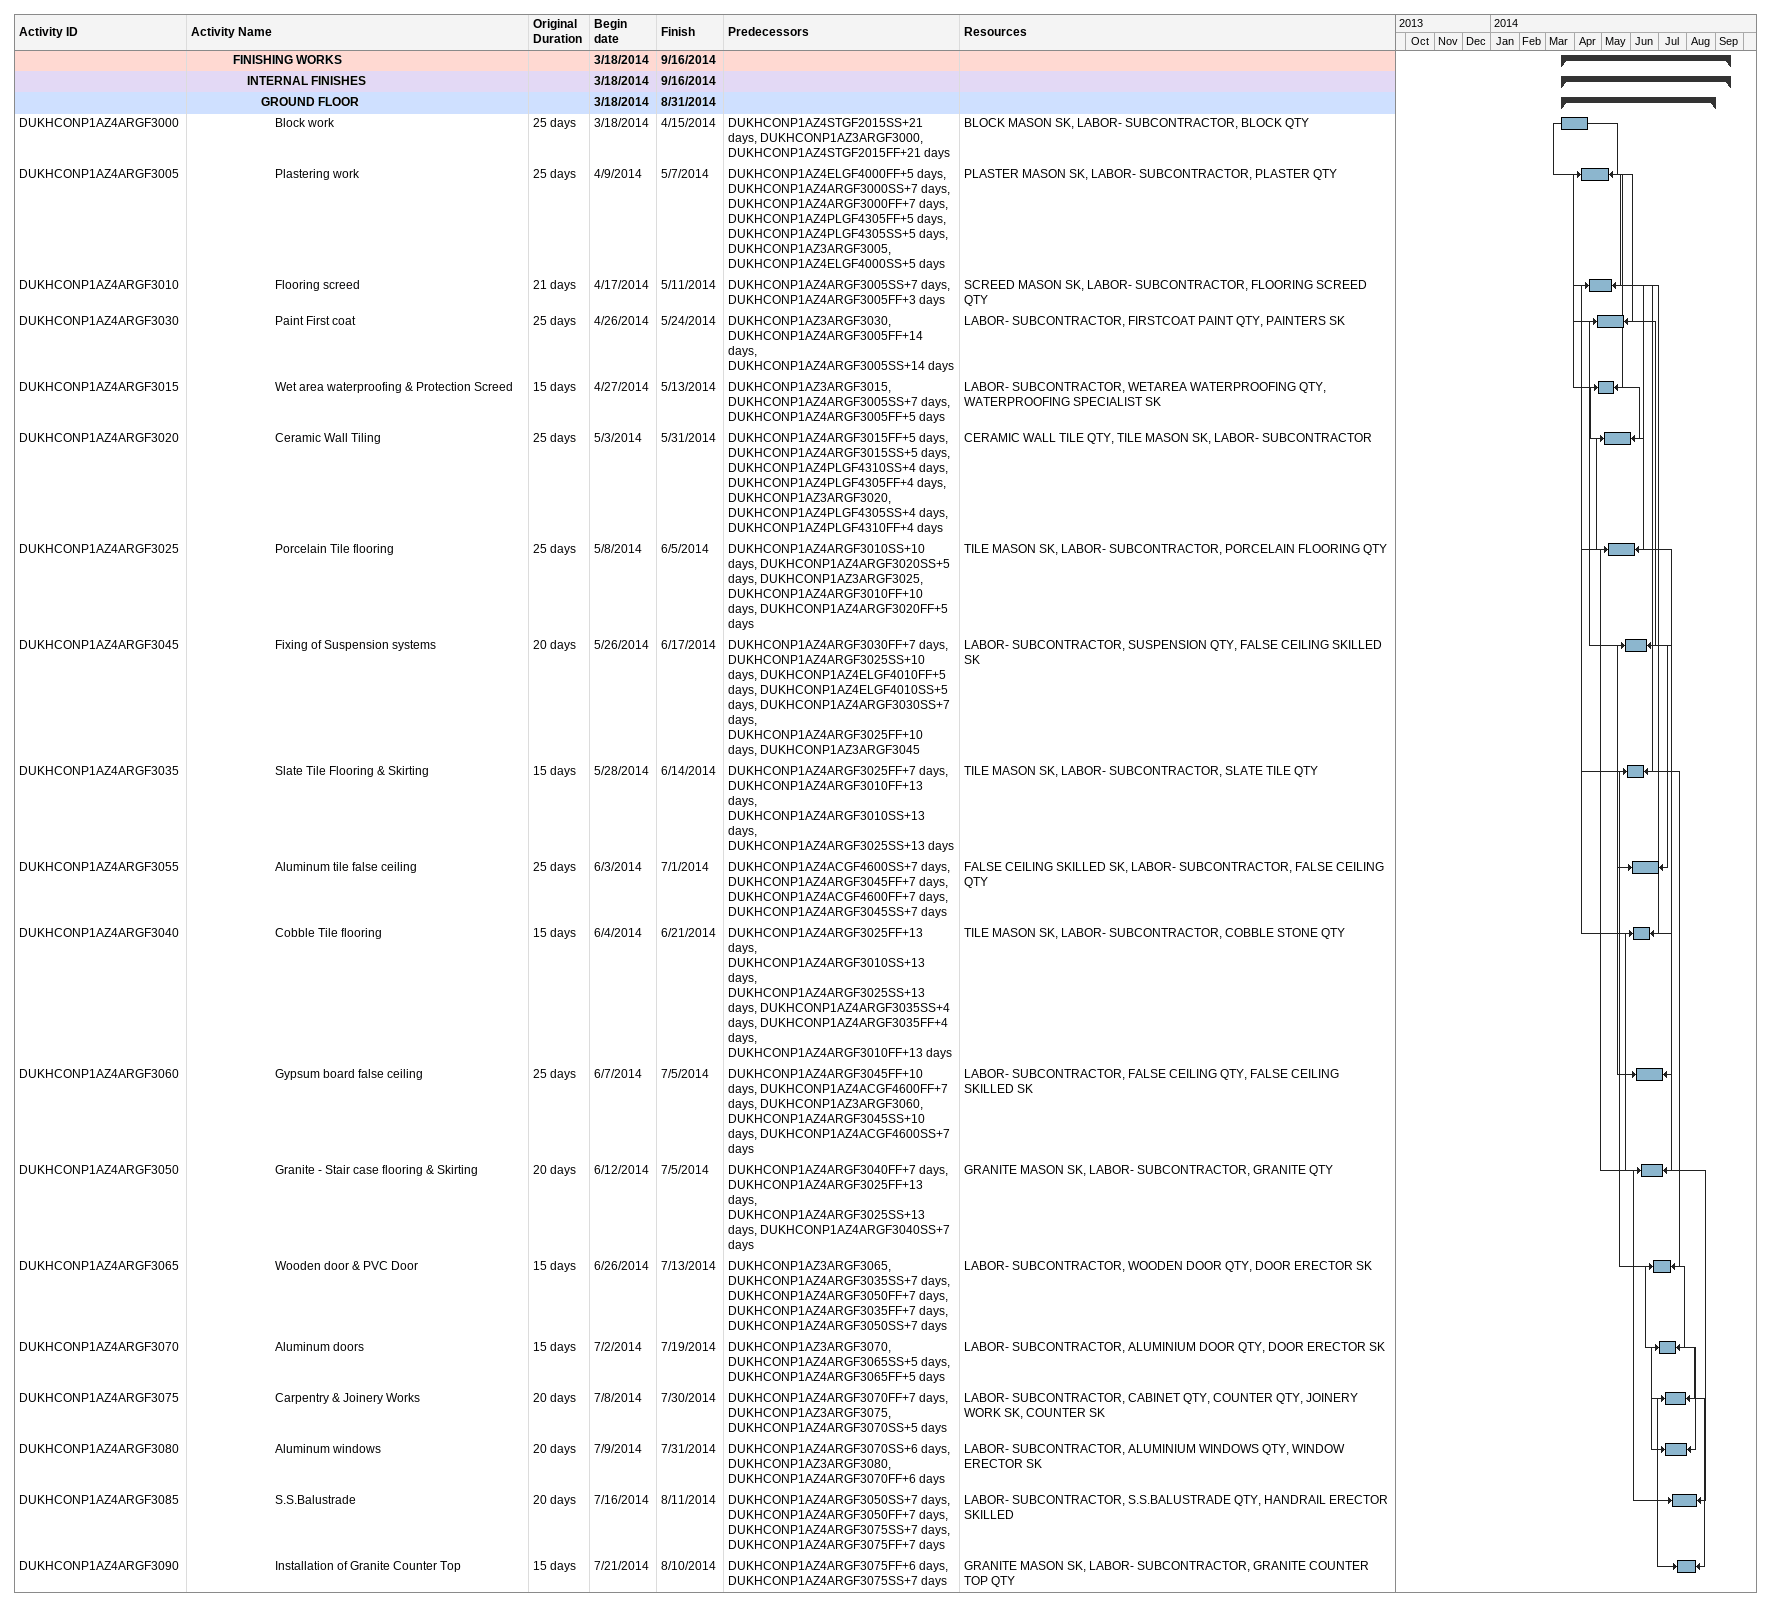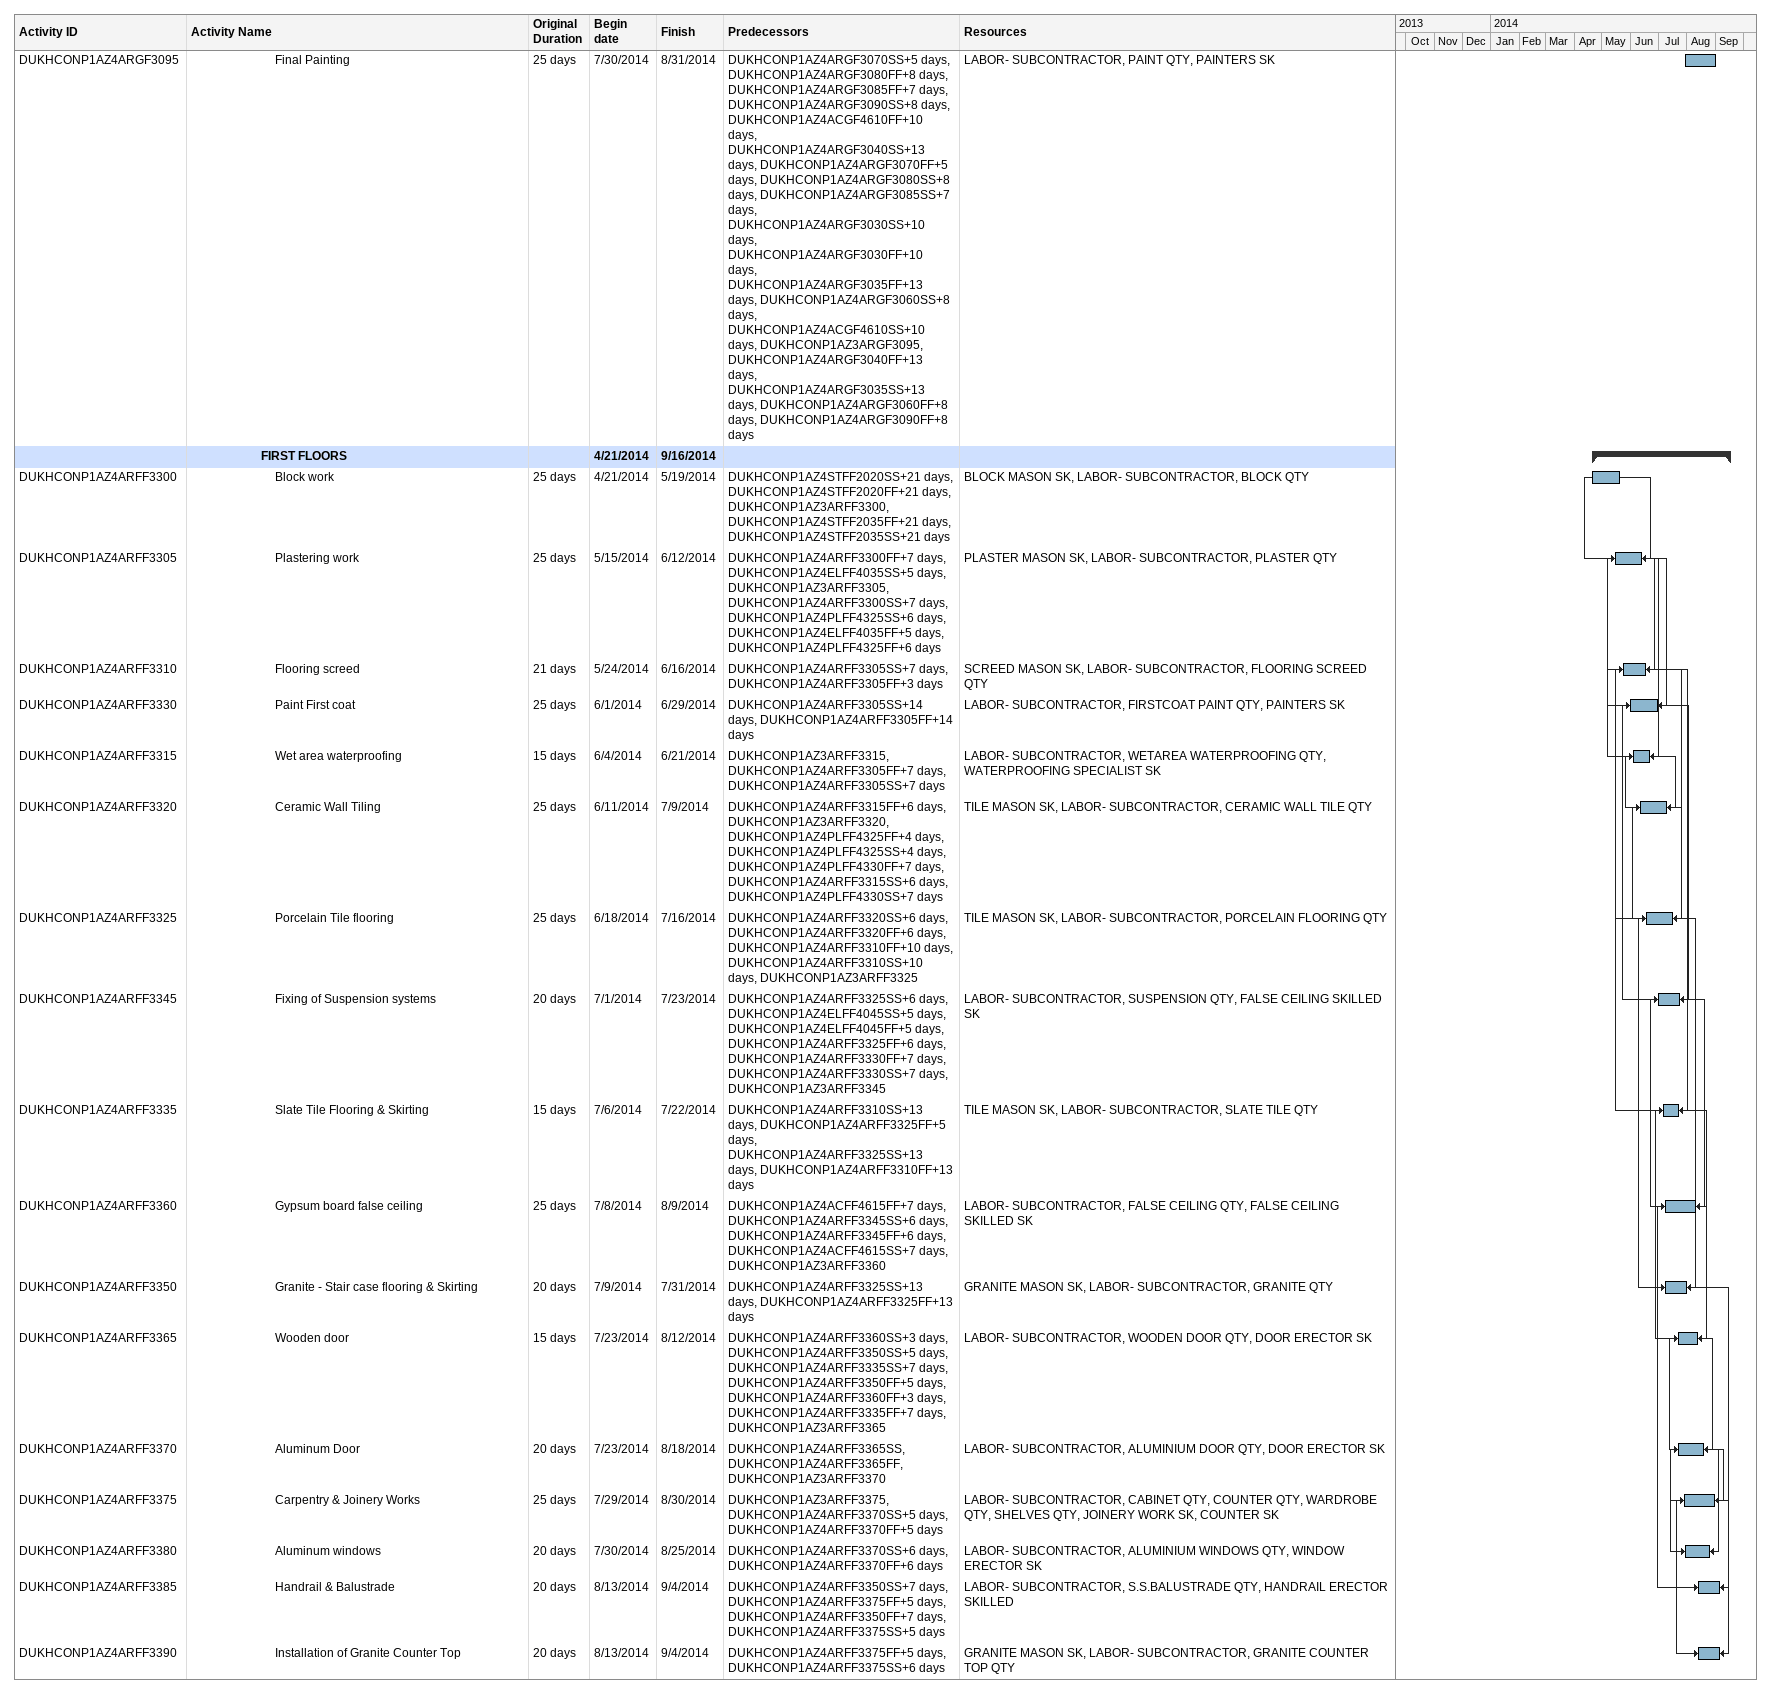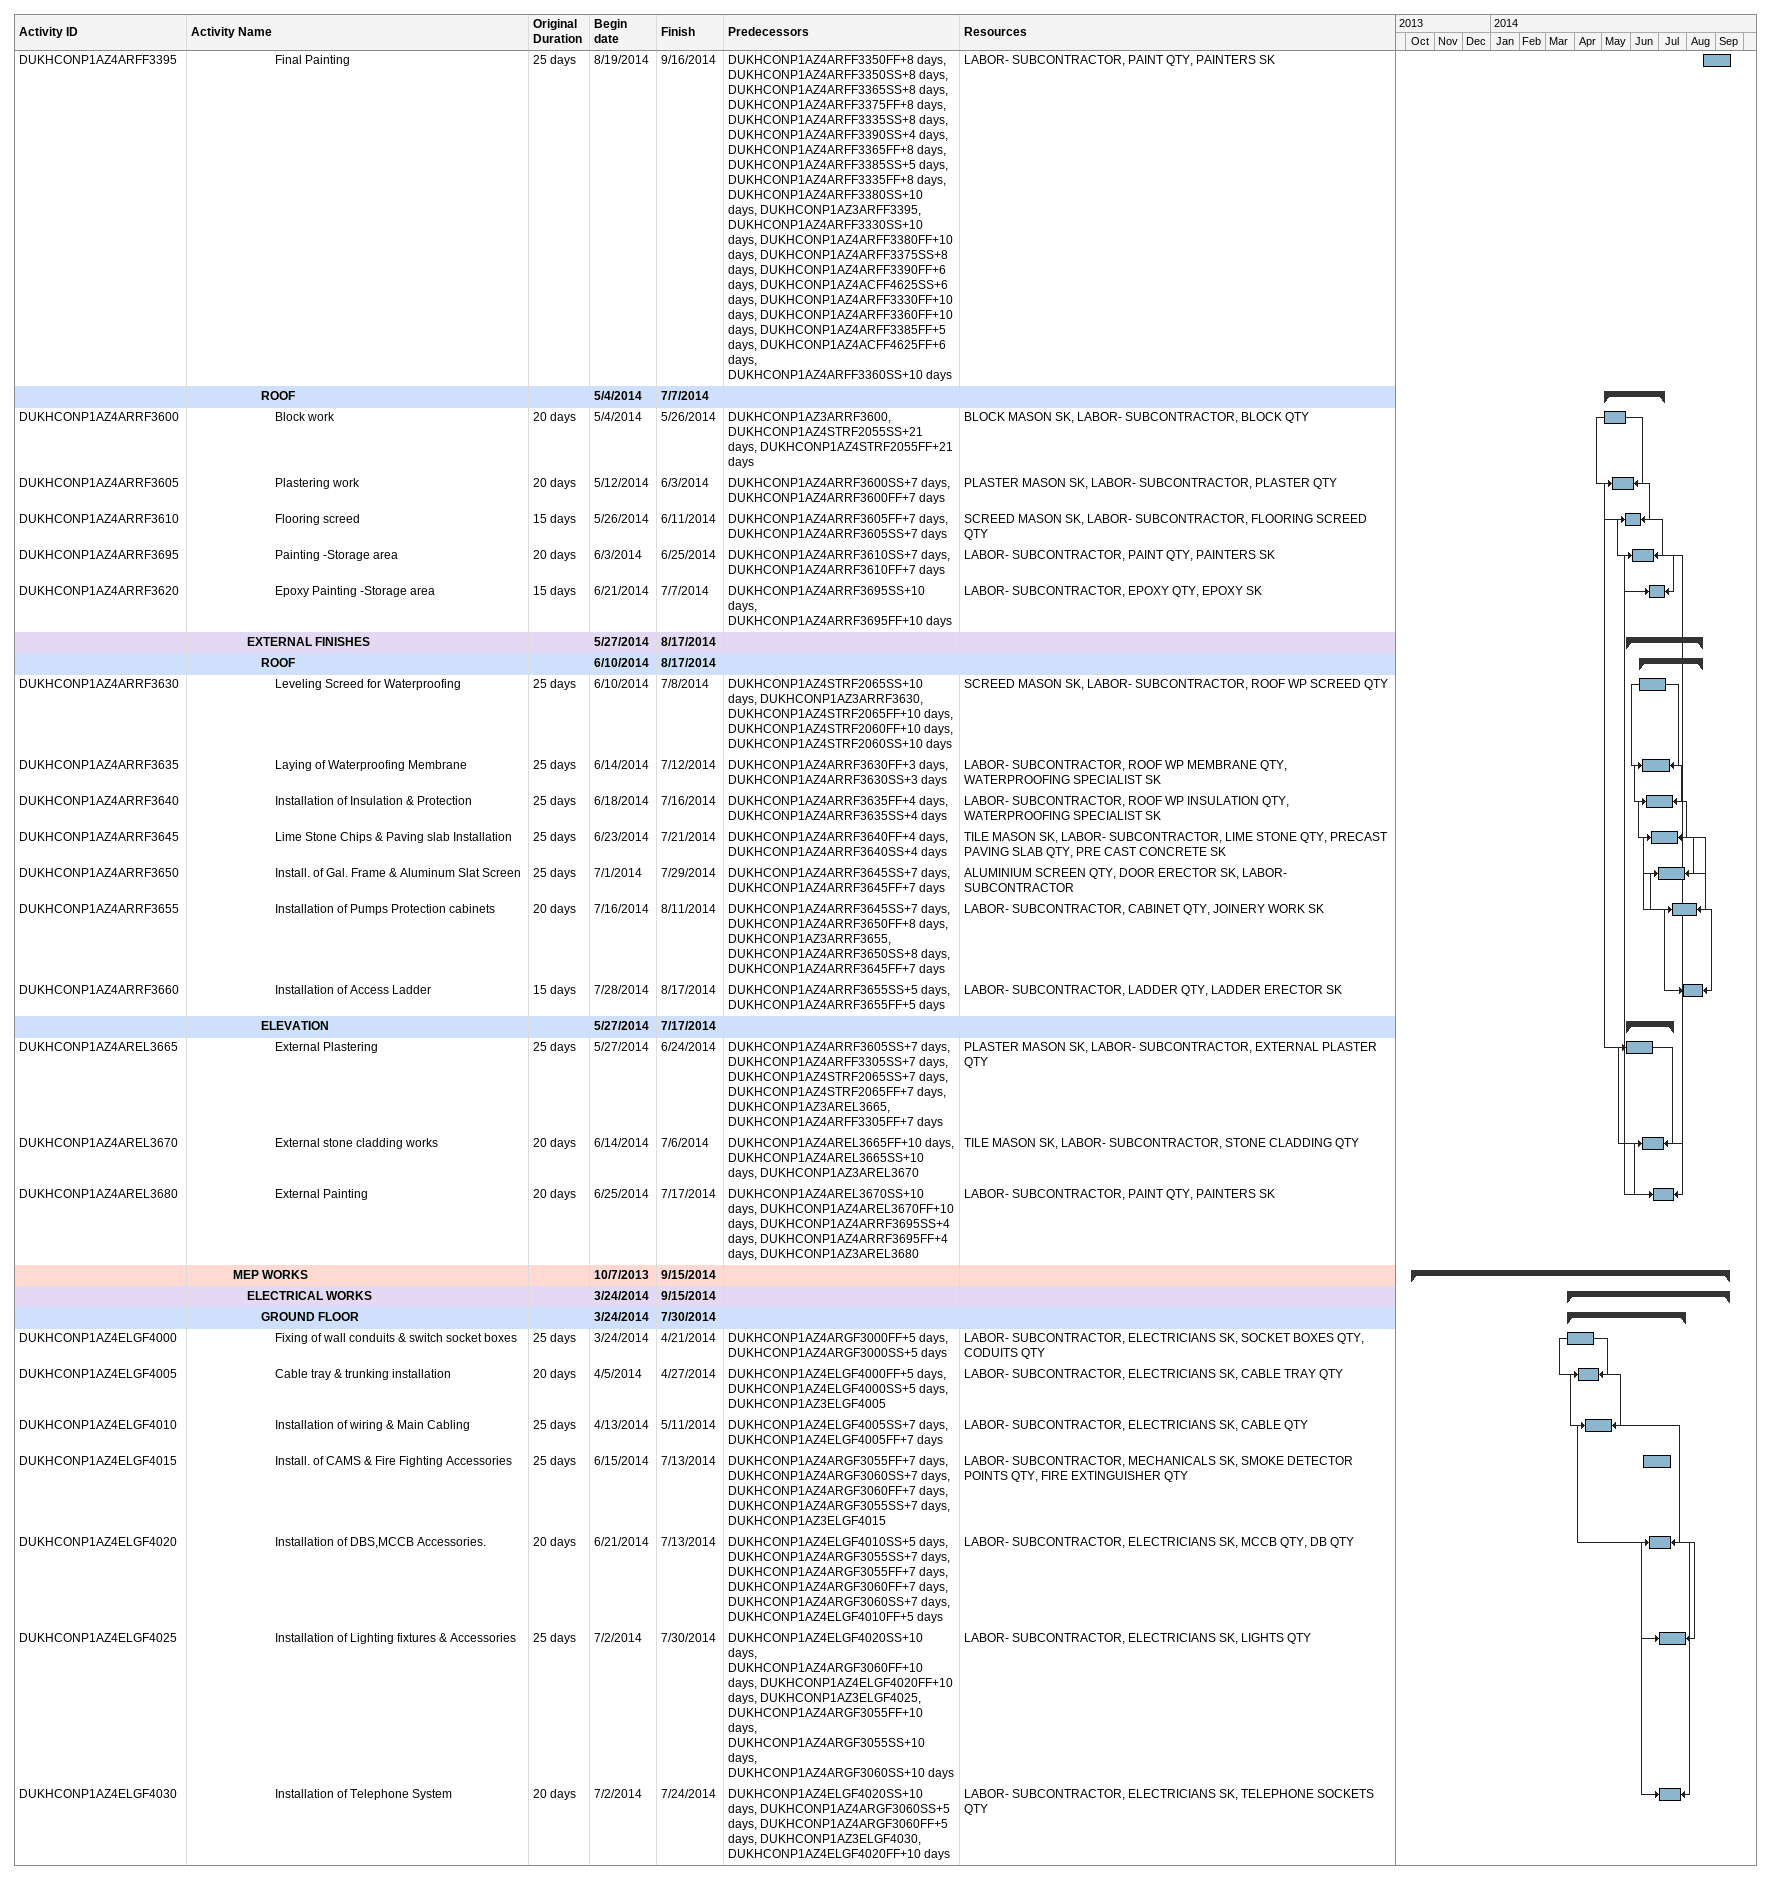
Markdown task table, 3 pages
| ID | Level | Task | Original duration | Start | Finish | Predecessors | Resources |
|---|---|---|---|---|---|---|---|
|  | 4 | **FINISHING WORKS** |  | 2014-03-18 | 2014-09-16 |  |  |
|  | 5 | **INTERNAL FINISHES** |  | 2014-03-18 | 2014-09-16 |  |  |
|  | 6 | **GROUND FLOOR** |  | 2014-03-18 | 2014-08-31 |  |  |
| DUKHCONP1AZ4ARGF3000 | 7 | Block work | 25d | 2014-03-18 | 2014-04-15 | DUKHCONP1AZ4STGF2015SS+21d, DUKHCONP1AZ3ARGF3000, DUKHCONP1AZ4STGF2015FF+21d | BLOCK MASON SK, LABOR- SUBCONTRACTOR, BLOCK QTY |
| DUKHCONP1AZ4ARGF3005 | 7 | Plastering work | 25d | 2014-04-09 | 2014-05-07 | DUKHCONP1AZ4ELGF4000FF+5d, DUKHCONP1AZ4ARGF3000SS+7d, DUKHCONP1AZ4ARGF3000FF+7d, DUKHCONP1AZ4PLGF4305FF+5d, DUKHCONP1AZ4PLGF4305SS+5d, DUKHCONP1AZ3ARGF3005, DUKHCONP1AZ4ELGF4000SS+5d | PLASTER MASON SK, LABOR- SUBCONTRACTOR, PLASTER QTY |
| DUKHCONP1AZ4ARGF3010 | 7 | Flooring screed | 21d | 2014-04-17 | 2014-05-11 | DUKHCONP1AZ4ARGF3005SS+7d, DUKHCONP1AZ4ARGF3005FF+3d | SCREED MASON SK, LABOR- SUBCONTRACTOR, FLOORING SCREED QTY |
| DUKHCONP1AZ4ARGF3030 | 7 | Paint First coat | 25d | 2014-04-26 | 2014-05-24 | DUKHCONP1AZ3ARGF3030, DUKHCONP1AZ4ARGF3005FF+14d, DUKHCONP1AZ4ARGF3005SS+14d | LABOR- SUBCONTRACTOR, FIRSTCOAT PAINT QTY, PAINTERS SK |
| DUKHCONP1AZ4ARGF3015 | 7 | Wet area waterproofing & Protection Screed | 15d | 2014-04-27 | 2014-05-13 | DUKHCONP1AZ3ARGF3015, DUKHCONP1AZ4ARGF3005SS+7d, DUKHCONP1AZ4ARGF3005FF+5d | LABOR- SUBCONTRACTOR, WETAREA WATERPROOFING QTY, WATERPROOFING SPECIALIST SK |
| DUKHCONP1AZ4ARGF3020 | 7 | Ceramic Wall Tiling | 25d | 2014-05-03 | 2014-05-31 | DUKHCONP1AZ4ARGF3015FF+5d, DUKHCONP1AZ4ARGF3015SS+5d, DUKHCONP1AZ4PLGF4310SS+4d, DUKHCONP1AZ4PLGF4305FF+4d, DUKHCONP1AZ3ARGF3020, DUKHCONP1AZ4PLGF4305SS+4d, DUKHCONP1AZ4PLGF4310FF+4d | CERAMIC WALL TILE QTY, TILE MASON SK, LABOR- SUBCONTRACTOR |
| DUKHCONP1AZ4ARGF3025 | 7 | Porcelain Tile flooring | 25d | 2014-05-08 | 2014-06-05 | DUKHCONP1AZ4ARGF3010SS+10d, DUKHCONP1AZ4ARGF3020SS+5d, DUKHCONP1AZ3ARGF3025, DUKHCONP1AZ4ARGF3010FF+10d, DUKHCONP1AZ4ARGF3020FF+5d | TILE MASON SK, LABOR- SUBCONTRACTOR, PORCELAIN FLOORING QTY |
| DUKHCONP1AZ4ARGF3045 | 7 | Fixing of Suspension systems | 20d | 2014-05-26 | 2014-06-17 | DUKHCONP1AZ4ARGF3030FF+7d, DUKHCONP1AZ4ARGF3025SS+10d, DUKHCONP1AZ4ELGF4010FF+5d, DUKHCONP1AZ4ELGF4010SS+5d, DUKHCONP1AZ4ARGF3030SS+7d, DUKHCONP1AZ4ARGF3025FF+10d, DUKHCONP1AZ3ARGF3045 | LABOR- SUBCONTRACTOR, SUSPENSION QTY, FALSE CEILING SKILLED SK |
| DUKHCONP1AZ4ARGF3035 | 7 | Slate Tile Flooring & Skirting | 15d | 2014-05-28 | 2014-06-14 | DUKHCONP1AZ4ARGF3025FF+7d, DUKHCONP1AZ4ARGF3010FF+13d, DUKHCONP1AZ4ARGF3010SS+13d, DUKHCONP1AZ4ARGF3025SS+13d | TILE MASON SK, LABOR- SUBCONTRACTOR, SLATE TILE QTY |
| DUKHCONP1AZ4ARGF3055 | 7 | Aluminum tile false ceiling | 25d | 2014-06-03 | 2014-07-01 | DUKHCONP1AZ4ACGF4600SS+7d, DUKHCONP1AZ4ARGF3045FF+7d, DUKHCONP1AZ4ACGF4600FF+7d, DUKHCONP1AZ4ARGF3045SS+7d | FALSE CEILING SKILLED SK, LABOR- SUBCONTRACTOR, FALSE CEILING QTY |
| DUKHCONP1AZ4ARGF3040 | 7 | Cobble Tile flooring | 15d | 2014-06-04 | 2014-06-21 | DUKHCONP1AZ4ARGF3025FF+13d, DUKHCONP1AZ4ARGF3010SS+13d, DUKHCONP1AZ4ARGF3025SS+13d, DUKHCONP1AZ4ARGF3035SS+4d, DUKHCONP1AZ4ARGF3035FF+4d, DUKHCONP1AZ4ARGF3010FF+13d | TILE MASON SK, LABOR- SUBCONTRACTOR, COBBLE STONE QTY |
| DUKHCONP1AZ4ARGF3060 | 7 | Gypsum board false ceiling | 25d | 2014-06-07 | 2014-07-05 | DUKHCONP1AZ4ARGF3045FF+10d, DUKHCONP1AZ4ACGF4600FF+7d, DUKHCONP1AZ3ARGF3060, DUKHCONP1AZ4ARGF3045SS+10d, DUKHCONP1AZ4ACGF4600SS+7d | LABOR- SUBCONTRACTOR, FALSE CEILING QTY, FALSE CEILING SKILLED SK |
| DUKHCONP1AZ4ARGF3050 | 7 | Granite - Stair case flooring & Skirting | 20d | 2014-06-12 | 2014-07-05 | DUKHCONP1AZ4ARGF3040FF+7d, DUKHCONP1AZ4ARGF3025FF+13d, DUKHCONP1AZ4ARGF3025SS+13d, DUKHCONP1AZ4ARGF3040SS+7d | GRANITE MASON SK, LABOR- SUBCONTRACTOR, GRANITE QTY |
| DUKHCONP1AZ4ARGF3065 | 7 | Wooden door & PVC Door | 15d | 2014-06-26 | 2014-07-13 | DUKHCONP1AZ3ARGF3065, DUKHCONP1AZ4ARGF3035SS+7d, DUKHCONP1AZ4ARGF3050FF+7d, DUKHCONP1AZ4ARGF3035FF+7d, DUKHCONP1AZ4ARGF3050SS+7d | LABOR- SUBCONTRACTOR, WOODEN DOOR QTY, DOOR ERECTOR SK |
| DUKHCONP1AZ4ARGF3070 | 7 | Aluminum doors | 15d | 2014-07-02 | 2014-07-19 | DUKHCONP1AZ3ARGF3070, DUKHCONP1AZ4ARGF3065SS+5d, DUKHCONP1AZ4ARGF3065FF+5d | LABOR- SUBCONTRACTOR, ALUMINIUM DOOR QTY, DOOR ERECTOR SK |
| DUKHCONP1AZ4ARGF3075 | 7 | Carpentry & Joinery Works | 20d | 2014-07-08 | 2014-07-30 | DUKHCONP1AZ4ARGF3070FF+7d, DUKHCONP1AZ3ARGF3075, DUKHCONP1AZ4ARGF3070SS+5d | LABOR- SUBCONTRACTOR, CABINET QTY, COUNTER QTY, JOINERY WORK SK, COUNTER SK |
| DUKHCONP1AZ4ARGF3080 | 7 | Aluminum windows | 20d | 2014-07-09 | 2014-07-31 | DUKHCONP1AZ4ARGF3070SS+6d, DUKHCONP1AZ3ARGF3080, DUKHCONP1AZ4ARGF3070FF+6d | LABOR- SUBCONTRACTOR, ALUMINIUM WINDOWS QTY, WINDOW ERECTOR SK |
| DUKHCONP1AZ4ARGF3085 | 7 | S.S.Balustrade | 20d | 2014-07-16 | 2014-08-11 | DUKHCONP1AZ4ARGF3050SS+7d, DUKHCONP1AZ4ARGF3050FF+7d, DUKHCONP1AZ4ARGF3075SS+7d, DUKHCONP1AZ4ARGF3075FF+7d | LABOR- SUBCONTRACTOR, S.S.BALUSTRADE QTY, HANDRAIL ERECTOR SKILLED |
| DUKHCONP1AZ4ARGF3090 | 7 | Installation of Granite Counter Top | 15d | 2014-07-21 | 2014-08-10 | DUKHCONP1AZ4ARGF3075FF+6d, DUKHCONP1AZ4ARGF3075SS+7d | GRANITE MASON SK, LABOR- SUBCONTRACTOR, GRANITE COUNTER TOP QTY |
| DUKHCONP1AZ4ARGF3095 | 7 | Final Painting | 25d | 2014-07-30 | 2014-08-31 | DUKHCONP1AZ4ARGF3070SS+5d, DUKHCONP1AZ4ARGF3080FF+8d, DUKHCONP1AZ4ARGF3085FF+7d, DUKHCONP1AZ4ARGF3090SS+8d, DUKHCONP1AZ4ACGF4610FF+10d, DUKHCONP1AZ4ARGF3040SS+13d, DUKHCONP1AZ4ARGF3070FF+5d, DUKHCONP1AZ4ARGF3080SS+8d, DUKHCONP1AZ4ARGF3085SS+7d, DUKHCONP1AZ4ARGF3030SS+10d, DUKHCONP1AZ4ARGF3030FF+10d, DUKHCONP1AZ4ARGF3035FF+13d, DUKHCONP1AZ4ARGF3060SS+8d, DUKHCONP1AZ4ACGF4610SS+10d, DUKHCONP1AZ3ARGF3095, DUKHCONP1AZ4ARGF3040FF+13d, DUKHCONP1AZ4ARGF3035SS+13d, DUKHCONP1AZ4ARGF3060FF+8d, DUKHCONP1AZ4ARGF3090FF+8d | LABOR- SUBCONTRACTOR, PAINT QTY, PAINTERS SK |
|  | 6 | **FIRST FLOORS** |  | 2014-04-21 | 2014-09-16 |  |  |
| DUKHCONP1AZ4ARFF3300 | 7 | Block work | 25d | 2014-04-21 | 2014-05-19 | DUKHCONP1AZ4STFF2020SS+21d, DUKHCONP1AZ4STFF2020FF+21d, DUKHCONP1AZ3ARFF3300, DUKHCONP1AZ4STFF2035FF+21d, DUKHCONP1AZ4STFF2035SS+21d | BLOCK MASON SK, LABOR- SUBCONTRACTOR, BLOCK QTY |
| DUKHCONP1AZ4ARFF3305 | 7 | Plastering work | 25d | 2014-05-15 | 2014-06-12 | DUKHCONP1AZ4ARFF3300FF+7d, DUKHCONP1AZ4ELFF4035SS+5d, DUKHCONP1AZ3ARFF3305, DUKHCONP1AZ4ARFF3300SS+7d, DUKHCONP1AZ4PLFF4325SS+6d, DUKHCONP1AZ4ELFF4035FF+5d, DUKHCONP1AZ4PLFF4325FF+6d | PLASTER MASON SK, LABOR- SUBCONTRACTOR, PLASTER QTY |
| DUKHCONP1AZ4ARFF3310 | 7 | Flooring screed | 21d | 2014-05-24 | 2014-06-16 | DUKHCONP1AZ4ARFF3305SS+7d, DUKHCONP1AZ4ARFF3305FF+3d | SCREED MASON SK, LABOR- SUBCONTRACTOR, FLOORING SCREED QTY |
| DUKHCONP1AZ4ARFF3330 | 7 | Paint First coat | 25d | 2014-06-01 | 2014-06-29 | DUKHCONP1AZ4ARFF3305SS+14d, DUKHCONP1AZ4ARFF3305FF+14d | LABOR- SUBCONTRACTOR, FIRSTCOAT PAINT QTY, PAINTERS SK |
| DUKHCONP1AZ4ARFF3315 | 7 | Wet area waterproofing | 15d | 2014-06-04 | 2014-06-21 | DUKHCONP1AZ3ARFF3315, DUKHCONP1AZ4ARFF3305FF+7d, DUKHCONP1AZ4ARFF3305SS+7d | LABOR- SUBCONTRACTOR, WETAREA WATERPROOFING QTY, WATERPROOFING SPECIALIST SK |
| DUKHCONP1AZ4ARFF3320 | 7 | Ceramic Wall Tiling | 25d | 2014-06-11 | 2014-07-09 | DUKHCONP1AZ4ARFF3315FF+6d, DUKHCONP1AZ3ARFF3320, DUKHCONP1AZ4PLFF4325FF+4d, DUKHCONP1AZ4PLFF4325SS+4d, DUKHCONP1AZ4PLFF4330FF+7d, DUKHCONP1AZ4ARFF3315SS+6d, DUKHCONP1AZ4PLFF4330SS+7d | TILE MASON SK, LABOR- SUBCONTRACTOR, CERAMIC WALL TILE QTY |
| DUKHCONP1AZ4ARFF3325 | 7 | Porcelain Tile flooring | 25d | 2014-06-18 | 2014-07-16 | DUKHCONP1AZ4ARFF3320SS+6d, DUKHCONP1AZ4ARFF3320FF+6d, DUKHCONP1AZ4ARFF3310FF+10d, DUKHCONP1AZ4ARFF3310SS+10d, DUKHCONP1AZ3ARFF3325 | TILE MASON SK, LABOR- SUBCONTRACTOR, PORCELAIN FLOORING QTY |
| DUKHCONP1AZ4ARFF3345 | 7 | Fixing of Suspension systems | 20d | 2014-07-01 | 2014-07-23 | DUKHCONP1AZ4ARFF3325SS+6d, DUKHCONP1AZ4ELFF4045SS+5d, DUKHCONP1AZ4ELFF4045FF+5d, DUKHCONP1AZ4ARFF3325FF+6d, DUKHCONP1AZ4ARFF3330FF+7d, DUKHCONP1AZ4ARFF3330SS+7d, DUKHCONP1AZ3ARFF3345 | LABOR- SUBCONTRACTOR, SUSPENSION QTY, FALSE CEILING SKILLED SK |
| DUKHCONP1AZ4ARFF3335 | 7 | Slate Tile Flooring & Skirting | 15d | 2014-07-06 | 2014-07-22 | DUKHCONP1AZ4ARFF3310SS+13d, DUKHCONP1AZ4ARFF3325FF+5d, DUKHCONP1AZ4ARFF3325SS+13d, DUKHCONP1AZ4ARFF3310FF+13d | TILE MASON SK, LABOR- SUBCONTRACTOR, SLATE TILE QTY |
| DUKHCONP1AZ4ARFF3360 | 7 | Gypsum board false ceiling | 25d | 2014-07-08 | 2014-08-09 | DUKHCONP1AZ4ACFF4615FF+7d, DUKHCONP1AZ4ARFF3345SS+6d, DUKHCONP1AZ4ARFF3345FF+6d, DUKHCONP1AZ4ACFF4615SS+7d, DUKHCONP1AZ3ARFF3360 | LABOR- SUBCONTRACTOR, FALSE CEILING QTY, FALSE CEILING SKILLED SK |
| DUKHCONP1AZ4ARFF3350 | 7 | Granite - Stair case flooring & Skirting | 20d | 2014-07-09 | 2014-07-31 | DUKHCONP1AZ4ARFF3325SS+13d, DUKHCONP1AZ4ARFF3325FF+13d | GRANITE MASON SK, LABOR- SUBCONTRACTOR, GRANITE QTY |
| DUKHCONP1AZ4ARFF3365 | 7 | Wooden door | 15d | 2014-07-23 | 2014-08-12 | DUKHCONP1AZ4ARFF3360SS+3d, DUKHCONP1AZ4ARFF3350SS+5d, DUKHCONP1AZ4ARFF3335SS+7d, DUKHCONP1AZ4ARFF3350FF+5d, DUKHCONP1AZ4ARFF3360FF+3d, DUKHCONP1AZ4ARFF3335FF+7d, DUKHCONP1AZ3ARFF3365 | LABOR- SUBCONTRACTOR, WOODEN DOOR QTY, DOOR ERECTOR SK |
| DUKHCONP1AZ4ARFF3370 | 7 | Aluminum Door | 20d | 2014-07-23 | 2014-08-18 | DUKHCONP1AZ4ARFF3365SS, DUKHCONP1AZ4ARFF3365FF, DUKHCONP1AZ3ARFF3370 | LABOR- SUBCONTRACTOR, ALUMINIUM DOOR QTY, DOOR ERECTOR SK |
| DUKHCONP1AZ4ARFF3375 | 7 | Carpentry & Joinery Works | 25d | 2014-07-29 | 2014-08-30 | DUKHCONP1AZ3ARFF3375, DUKHCONP1AZ4ARFF3370SS+5d, DUKHCONP1AZ4ARFF3370FF+5d | LABOR- SUBCONTRACTOR, CABINET QTY, COUNTER QTY, WARDROBE QTY, SHELVES QTY, JOINERY WORK SK, COUNTER SK |
| DUKHCONP1AZ4ARFF3380 | 7 | Aluminum windows | 20d | 2014-07-30 | 2014-08-25 | DUKHCONP1AZ4ARFF3370SS+6d, DUKHCONP1AZ4ARFF3370FF+6d | LABOR- SUBCONTRACTOR, ALUMINIUM WINDOWS QTY, WINDOW ERECTOR SK |
| DUKHCONP1AZ4ARFF3385 | 7 | Handrail & Balustrade | 20d | 2014-08-13 | 2014-09-04 | DUKHCONP1AZ4ARFF3350SS+7d, DUKHCONP1AZ4ARFF3375FF+5d, DUKHCONP1AZ4ARFF3350FF+7d, DUKHCONP1AZ4ARFF3375SS+5d | LABOR- SUBCONTRACTOR, S.S.BALUSTRADE QTY, HANDRAIL ERECTOR SKILLED |
| DUKHCONP1AZ4ARFF3390 | 7 | Installation of Granite Counter Top | 20d | 2014-08-13 | 2014-09-04 | DUKHCONP1AZ4ARFF3375FF+5d, DUKHCONP1AZ4ARFF3375SS+6d | GRANITE MASON SK, LABOR- SUBCONTRACTOR, GRANITE COUNTER TOP QTY |
| DUKHCONP1AZ4ARFF3395 | 7 | Final Painting | 25d | 2014-08-19 | 2014-09-16 | DUKHCONP1AZ4ARFF3350FF+8d, DUKHCONP1AZ4ARFF3350SS+8d, DUKHCONP1AZ4ARFF3365SS+8d, DUKHCONP1AZ4ARFF3375FF+8d, DUKHCONP1AZ4ARFF3335SS+8d, DUKHCONP1AZ4ARFF3390SS+4d, DUKHCONP1AZ4ARFF3365FF+8d, DUKHCONP1AZ4ARFF3385SS+5d, DUKHCONP1AZ4ARFF3335FF+8d, DUKHCONP1AZ4ARFF3380SS+10d, DUKHCONP1AZ3ARFF3395, DUKHCONP1AZ4ARFF3330SS+10d, DUKHCONP1AZ4ARFF3380FF+10d, DUKHCONP1AZ4ARFF3375SS+8d, DUKHCONP1AZ4ARFF3390FF+6d, DUKHCONP1AZ4ACFF4625SS+6d, DUKHCONP1AZ4ARFF3330FF+10d, DUKHCONP1AZ4ARFF3360FF+10d, DUKHCONP1AZ4ARFF3385FF+5d, DUKHCONP1AZ4ACFF4625FF+6d, DUKHCONP1AZ4ARFF3360SS+10d | LABOR- SUBCONTRACTOR, PAINT QTY, PAINTERS SK |
|  | 6 | **ROOF** |  | 2014-05-04 | 2014-07-07 |  |  |
| DUKHCONP1AZ4ARRF3600 | 7 | Block work | 20d | 2014-05-04 | 2014-05-26 | DUKHCONP1AZ3ARRF3600, DUKHCONP1AZ4STRF2055SS+21d, DUKHCONP1AZ4STRF2055FF+21d | BLOCK MASON SK, LABOR- SUBCONTRACTOR, BLOCK QTY |
| DUKHCONP1AZ4ARRF3605 | 7 | Plastering work | 20d | 2014-05-12 | 2014-06-03 | DUKHCONP1AZ4ARRF3600SS+7d, DUKHCONP1AZ4ARRF3600FF+7d | PLASTER MASON SK, LABOR- SUBCONTRACTOR, PLASTER QTY |
| DUKHCONP1AZ4ARRF3610 | 7 | Flooring screed | 15d | 2014-05-26 | 2014-06-11 | DUKHCONP1AZ4ARRF3605FF+7d, DUKHCONP1AZ4ARRF3605SS+7d | SCREED MASON SK, LABOR- SUBCONTRACTOR, FLOORING SCREED QTY |
| DUKHCONP1AZ4ARRF3695 | 7 | Painting -Storage area | 20d | 2014-06-03 | 2014-06-25 | DUKHCONP1AZ4ARRF3610SS+7d, DUKHCONP1AZ4ARRF3610FF+7d | LABOR- SUBCONTRACTOR, PAINT QTY, PAINTERS SK |
| DUKHCONP1AZ4ARRF3620 | 7 | Epoxy Painting -Storage area | 15d | 2014-06-21 | 2014-07-07 | DUKHCONP1AZ4ARRF3695SS+10d, DUKHCONP1AZ4ARRF3695FF+10d | LABOR- SUBCONTRACTOR, EPOXY QTY, EPOXY SK |
|  | 5 | **EXTERNAL FINISHES** |  | 2014-05-27 | 2014-08-17 |  |  |
|  | 6 | **ROOF** |  | 2014-06-10 | 2014-08-17 |  |  |
| DUKHCONP1AZ4ARRF3630 | 7 | Leveling Screed for Waterproofing | 25d | 2014-06-10 | 2014-07-08 | DUKHCONP1AZ4STRF2065SS+10d, DUKHCONP1AZ3ARRF3630, DUKHCONP1AZ4STRF2065FF+10d, DUKHCONP1AZ4STRF2060FF+10d, DUKHCONP1AZ4STRF2060SS+10d | SCREED MASON SK, LABOR- SUBCONTRACTOR, ROOF WP SCREED QTY |
| DUKHCONP1AZ4ARRF3635 | 7 | Laying of Waterproofing Membrane | 25d | 2014-06-14 | 2014-07-12 | DUKHCONP1AZ4ARRF3630FF+3d, DUKHCONP1AZ4ARRF3630SS+3d | LABOR- SUBCONTRACTOR, ROOF WP MEMBRANE QTY, WATERPROOFING SPECIALIST SK |
| DUKHCONP1AZ4ARRF3640 | 7 | Installation of Insulation & Protection | 25d | 2014-06-18 | 2014-07-16 | DUKHCONP1AZ4ARRF3635FF+4d, DUKHCONP1AZ4ARRF3635SS+4d | LABOR- SUBCONTRACTOR, ROOF WP INSULATION QTY, WATERPROOFING SPECIALIST SK |
| DUKHCONP1AZ4ARRF3645 | 7 | Lime Stone Chips & Paving slab Installation | 25d | 2014-06-23 | 2014-07-21 | DUKHCONP1AZ4ARRF3640FF+4d, DUKHCONP1AZ4ARRF3640SS+4d | TILE MASON SK, LABOR- SUBCONTRACTOR, LIME STONE QTY, PRECAST PAVING SLAB QTY, PRE CAST CONCRETE SK |
| DUKHCONP1AZ4ARRF3650 | 7 | Install. of Gal. Frame & Aluminum Slat Screen | 25d | 2014-07-01 | 2014-07-29 | DUKHCONP1AZ4ARRF3645SS+7d, DUKHCONP1AZ4ARRF3645FF+7d | ALUMINIUM SCREEN QTY, DOOR ERECTOR SK, LABOR- SUBCONTRACTOR |
| DUKHCONP1AZ4ARRF3655 | 7 | Installation of Pumps Protection cabinets | 20d | 2014-07-16 | 2014-08-11 | DUKHCONP1AZ4ARRF3645SS+7d, DUKHCONP1AZ4ARRF3650FF+8d, DUKHCONP1AZ3ARRF3655, DUKHCONP1AZ4ARRF3650SS+8d, DUKHCONP1AZ4ARRF3645FF+7d | LABOR- SUBCONTRACTOR, CABINET QTY, JOINERY WORK SK |
| DUKHCONP1AZ4ARRF3660 | 7 | Installation of Access Ladder | 15d | 2014-07-28 | 2014-08-17 | DUKHCONP1AZ4ARRF3655SS+5d, DUKHCONP1AZ4ARRF3655FF+5d | LABOR- SUBCONTRACTOR, LADDER QTY, LADDER ERECTOR SK |
|  | 6 | **ELEVATION** |  | 2014-05-27 | 2014-07-17 |  |  |
| DUKHCONP1AZ4AREL3665 | 7 | External Plastering | 25d | 2014-05-27 | 2014-06-24 | DUKHCONP1AZ4ARRF3605SS+7d, DUKHCONP1AZ4ARFF3305SS+7d, DUKHCONP1AZ4STRF2065SS+7d, DUKHCONP1AZ4STRF2065FF+7d, DUKHCONP1AZ3AREL3665, DUKHCONP1AZ4ARFF3305FF+7d | PLASTER MASON SK, LABOR- SUBCONTRACTOR, EXTERNAL PLASTER QTY |
| DUKHCONP1AZ4AREL3670 | 7 | External stone cladding works | 20d | 2014-06-14 | 2014-07-06 | DUKHCONP1AZ4AREL3665FF+10d, DUKHCONP1AZ4AREL3665SS+10d, DUKHCONP1AZ3AREL3670 | TILE MASON SK, LABOR- SUBCONTRACTOR, STONE CLADDING QTY |
| DUKHCONP1AZ4AREL3680 | 7 | External Painting | 20d | 2014-06-25 | 2014-07-17 | DUKHCONP1AZ4AREL3670SS+10d, DUKHCONP1AZ4AREL3670FF+10d, DUKHCONP1AZ4ARRF3695SS+4d, DUKHCONP1AZ4ARRF3695FF+4d, DUKHCONP1AZ3AREL3680 | LABOR- SUBCONTRACTOR, PAINT QTY, PAINTERS SK |
|  | 4 | **MEP WORKS** |  | 2013-10-07 | 2014-09-15 |  |  |
|  | 5 | **ELECTRICAL WORKS** |  | 2014-03-24 | 2014-09-15 |  |  |
|  | 6 | **GROUND FLOOR** |  | 2014-03-24 | 2014-07-30 |  |  |
| DUKHCONP1AZ4ELGF4000 | 7 | Fixing of wall conduits & switch socket boxes | 25d | 2014-03-24 | 2014-04-21 | DUKHCONP1AZ4ARGF3000FF+5d, DUKHCONP1AZ4ARGF3000SS+5d | LABOR- SUBCONTRACTOR, ELECTRICIANS SK, SOCKET BOXES QTY, CODUITS QTY |
| DUKHCONP1AZ4ELGF4005 | 7 | Cable tray & trunking installation | 20d | 2014-04-05 | 2014-04-27 | DUKHCONP1AZ4ELGF4000FF+5d, DUKHCONP1AZ4ELGF4000SS+5d, DUKHCONP1AZ3ELGF4005 | LABOR- SUBCONTRACTOR, ELECTRICIANS SK, CABLE TRAY QTY |
| DUKHCONP1AZ4ELGF4010 | 7 | Installation of wiring & Main Cabling | 25d | 2014-04-13 | 2014-05-11 | DUKHCONP1AZ4ELGF4005SS+7d, DUKHCONP1AZ4ELGF4005FF+7d | LABOR- SUBCONTRACTOR, ELECTRICIANS SK, CABLE QTY |
| DUKHCONP1AZ4ELGF4015 | 7 | Install. of CAMS & Fire Fighting Accessories | 25d | 2014-06-15 | 2014-07-13 | DUKHCONP1AZ4ARGF3055FF+7d, DUKHCONP1AZ4ARGF3060SS+7d, DUKHCONP1AZ4ARGF3060FF+7d, DUKHCONP1AZ4ARGF3055SS+7d, DUKHCONP1AZ3ELGF4015 | LABOR- SUBCONTRACTOR, MECHANICALS SK, SMOKE DETECTOR POINTS QTY, FIRE EXTINGUISHER QTY |
| DUKHCONP1AZ4ELGF4020 | 7 | Installation of DBS,MCCB Accessories. | 20d | 2014-06-21 | 2014-07-13 | DUKHCONP1AZ4ELGF4010SS+5d, DUKHCONP1AZ4ARGF3055SS+7d, DUKHCONP1AZ4ARGF3055FF+7d, DUKHCONP1AZ4ARGF3060FF+7d, DUKHCONP1AZ4ARGF3060SS+7d, DUKHCONP1AZ4ELGF4010FF+5d | LABOR- SUBCONTRACTOR, ELECTRICIANS SK, MCCB QTY, DB QTY |
| DUKHCONP1AZ4ELGF4025 | 7 | Installation of Lighting fixtures & Accessories | 25d | 2014-07-02 | 2014-07-30 | DUKHCONP1AZ4ELGF4020SS+10d, DUKHCONP1AZ4ARGF3060FF+10d, DUKHCONP1AZ4ELGF4020FF+10d, DUKHCONP1AZ3ELGF4025, DUKHCONP1AZ4ARGF3055FF+10d, DUKHCONP1AZ4ARGF3055SS+10d, DUKHCONP1AZ4ARGF3060SS+10d | LABOR- SUBCONTRACTOR, ELECTRICIANS SK, LIGHTS QTY |
| DUKHCONP1AZ4ELGF4030 | 7 | Installation of Telephone System | 20d | 2014-07-02 | 2014-07-24 | DUKHCONP1AZ4ELGF4020SS+10d, DUKHCONP1AZ4ARGF3060SS+5d, DUKHCONP1AZ4ARGF3060FF+5d, DUKHCONP1AZ3ELGF4030, DUKHCONP1AZ4ELGF4020FF+10d | LABOR- SUBCONTRACTOR, ELECTRICIANS SK, TELEPHONE SOCKETS QTY |
